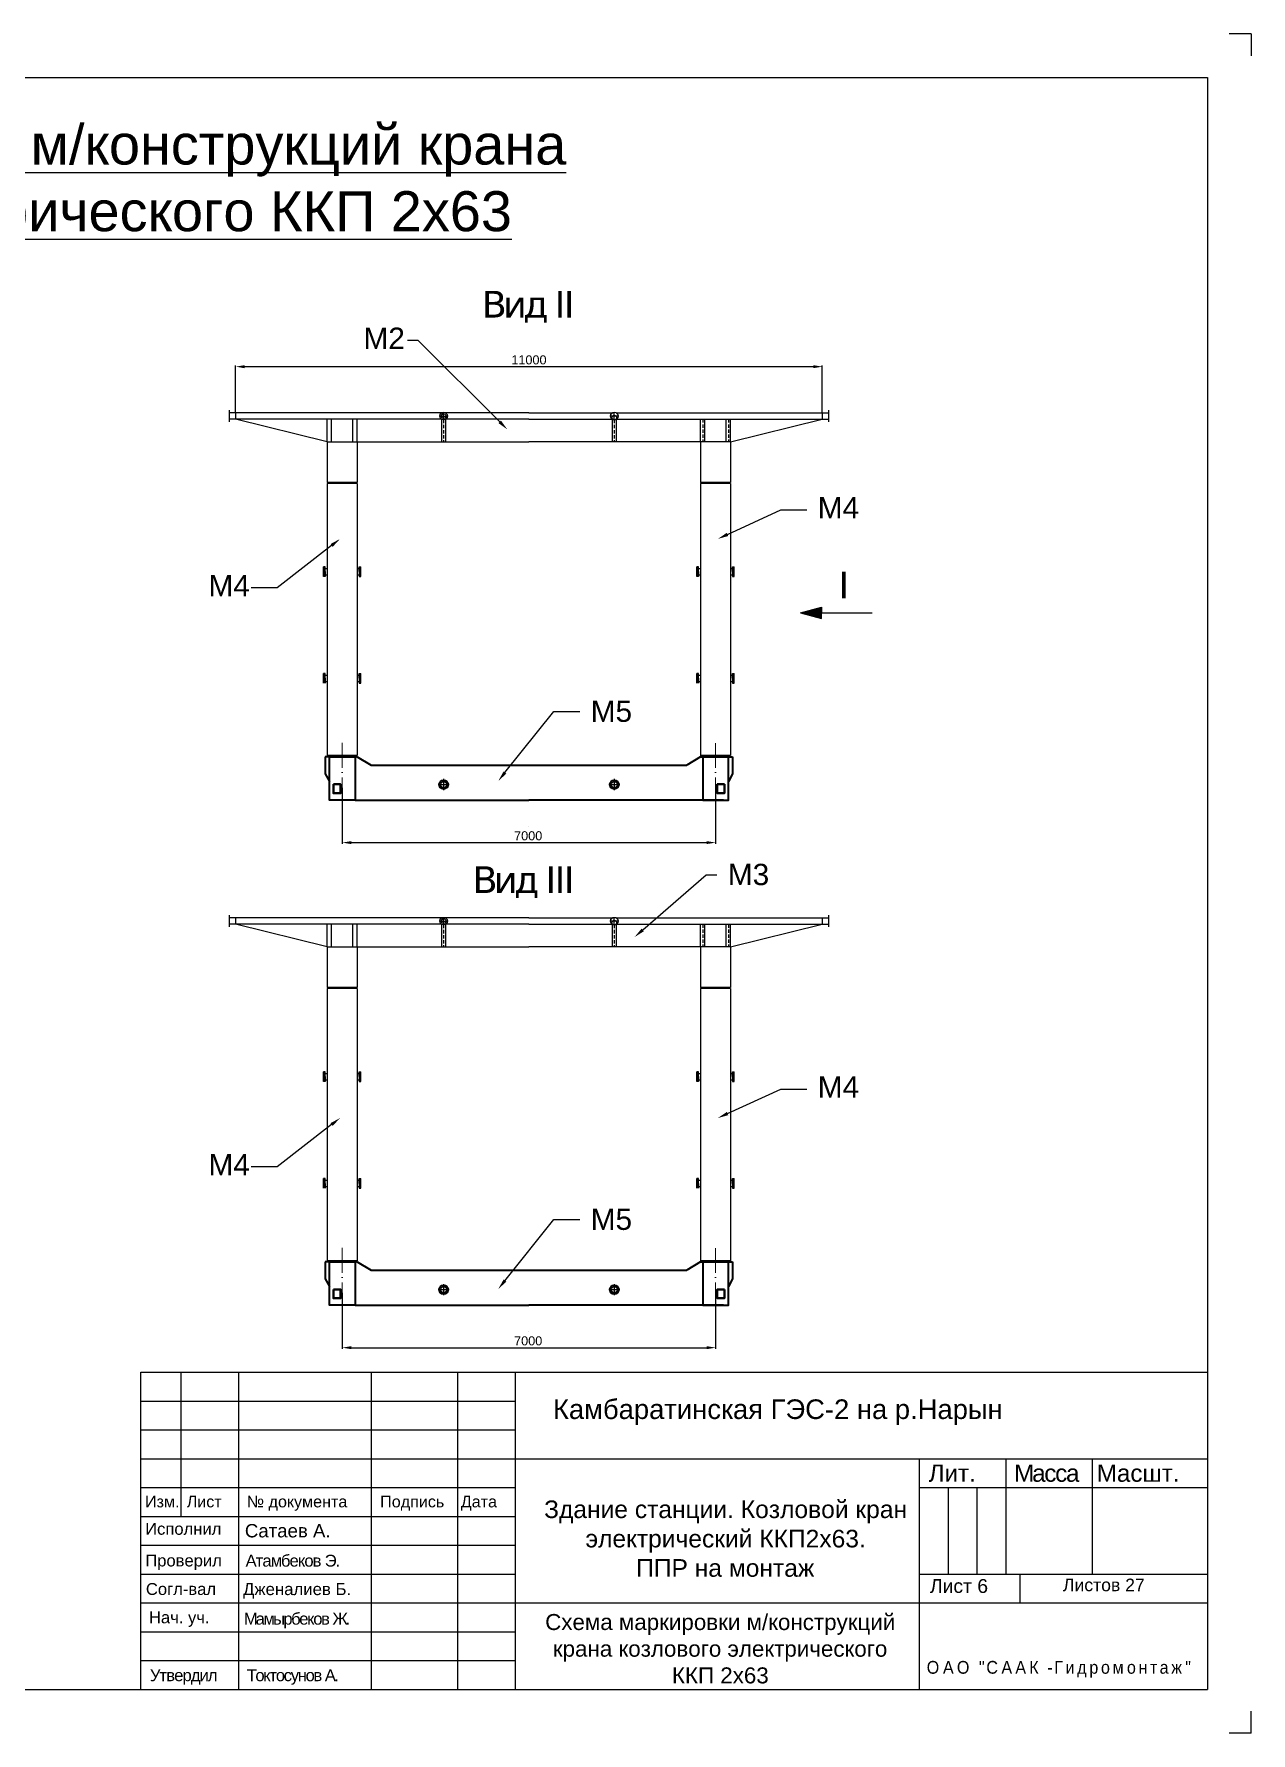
# Model space of a CAD drawing. Header units: millimetres. Extents: x 155577 to 993706, y -295114 to -113927.
# Drawn here: x 322611 to 345432, y -282929 to -251076 of the extents above; entities that cross this region are included whole.
import ezdxf
from ezdxf import colors
from ezdxf.entities.mleader import LeaderData, LeaderLine
from ezdxf.math import Vec2, Vec3

# ---------------------------------------------------------------- set-up
doc = ezdxf.new("R2010")
doc.units = ezdxf.units.MM
doc.linetypes.add('ACAD_ISO04W100', pattern=[30, 24, -3, 0, -3])
doc.linetypes.add('штриховая2', pattern=[9.525, 6.35, -3.175])
doc.layers.add('ось', color=160, linetype='Continuous', lineweight=15)
doc.layers.add('размер', color=84, linetype='Continuous', lineweight=18)
doc.styles.add('rom', font='times.ttf')
doc.styles.get("Standard").update_dxf_attribs({"font": 'arial.ttf'})
doc.dimstyles.new('ISO-25', dxfattribs={"dimtxt": 170, "dimasz": 170, "dimexe": 20, "dimexo": 10, "dimgap": 40, "dimtad": 1, "dimtxsty": 'Standard', "dimcen": 2.5, "dimadec": 0, "dimazin": 0, "dimtfac": 1, "dimtmove": 0, "dimatfit": 3, "dimfxl": 0, "dimarcsym": 0})

# ---------------------------------------------------------------- blocks, each defined once
blk = doc.blocks.new('А4 альбом')
at = {"color": 4}
for p, q in [((413335, -112676), (412964, -112676)), ((413335, -112676), (412964, -112676)), ((413335, -112676), (413335, -113047)), ((413335, -112676), (413335, -113047)), ((413335, -141634), (413335, -141262)), ((413335, -141634), (412964, -141634))]:
    blk.add_line(p, q, dxfattribs=at)
for p, q in [((369973, -113419), (412593, -113419)), ((412593, -113419), (412593, -140891)), ((369973, -140891), (412593, -140891))]:
    blk.add_line(p, q)
blk = doc.blocks.new('*D151')
at = {"layer": 'Defpoints', "color": 0, "transparency": 16777216}
for p in [(328392, -265200), (335392, -265200), (335392, -266236)]:
    blk.add_point(p, dxfattribs=at)
at = {"layer": 'размер', "color": 0, "lineweight": -2, "transparency": 16777216}
for p, q in [((328392, -265210), (328392, -266256)), ((335392, -265210), (335392, -266256)), ((328562, -266236), (335222, -266236))]:
    blk.add_line(p, q, dxfattribs=at)
at = {"layer": 'размер', "color": 0, "transparency": 16777216}
for points in [[(328562, -266208), (328562, -266264), (328392, -266236)], [(335222, -266208), (335222, -266264), (335392, -266236)]]:
    blk.add_solid(points, dxfattribs=at)
at = {"layer": 'размер', "color": 0, "transparency": 16777216, "insert": (331878, -266109), "char_height": 170, "attachment_point": 5}
blk.add_mtext('7000', dxfattribs=at)
blk = doc.blocks.new('М5')
at = {"lineweight": 40}
for p, q in [((611505, -271291), (610905, -271291)), ((610905, -271291), (610905, -271611)), ((611505, -271291), (611765, -271451)), ((617945, -271291), (617685, -271451)), ((617945, -271291), (618545, -271291)), ((618545, -271291), (618545, -271611)), ((610905, -271611), (610985, -271757)), ((611765, -271451), (617685, -271451)), ((618545, -271611), (618465, -271757)), ((611465, -272103), (614725, -272103)), ((617774, -272103), (614725, -272103))]:
    blk.add_line(p, q, dxfattribs=at)
for p, q in [((613024, -271813), (613227, -271813)), ((613125, -271709), (613125, -271917)), ((616224, -271813), (616427, -271813)), ((616325, -271709), (616325, -271917))]:
    blk.add_line(p, q)
for points in [[(610985, -271291), (611465, -271291), (611465, -272103), (610985, -272103)], [(618465, -271291), (617985, -271291), (617985, -272103), (618465, -272103)]]:
    blk.add_lwpolyline(points, close=True, dxfattribs=at)
at = {"lineweight": 50}
for points in [[(611058, -271809), (611195, -271809), (611195, -271976), (611058, -271976)], [(618392, -271809), (618255, -271809), (618255, -271976), (618392, -271976)]]:
    blk.add_lwpolyline(points, close=True, dxfattribs=at)
at = {"lineweight": 40}
for centre in [(613125, -271813), (616325, -271813)]:
    blk.add_circle(centre, 83.1, dxfattribs=at)
for centre in [(613125, -271813), (616325, -271813)]:
    blk.add_circle(centre, 57)
for centre, radius, start, end in [((613125, -271813), 83.1, 208.7635, 331.2365), ((613125, -271813), 57, 224.563, 315.437), ((616325, -271813), 83.1, 208.7635, 331.2365), ((616325, -271813), 57, 224.563, 315.437)]:
    blk.add_arc(centre, radius, start, end)
blk = doc.blocks.new('М2 вид фронт')
at = {"lineweight": 30}
for p, q in [((609105, -264825), (609105, -265045)), ((613087, -264875), (609105, -264875)), ((613087, -264995), (609105, -264995)), ((609225, -264875), (609225, -264995)), ((610945, -265415), (609225, -264995)), ((610945, -265415), (610945, -264995)), ((611025, -265415), (611025, -264995)), ((611425, -265415), (611425, -264995)), ((611505, -265415), (611505, -264995)), ((613087, -264995), (613087, -265415)), ((614725, -264875), (613163, -264875)), ((614725, -264995), (613163, -264995)), ((613163, -264995), (613163, -265415)), ((614725, -264875), (616287, -264875)), ((614725, -264995), (616287, -264995)), ((616287, -264995), (616287, -265415)), ((616363, -264875), (620345, -264875)), ((616363, -264995), (620345, -264995)), ((616363, -264995), (616363, -265415)), ((617945, -265415), (617945, -264995)), ((618025, -265415), (618025, -264995)), ((618425, -265415), (618425, -264995)), ((618505, -265415), (620225, -264995)), ((618505, -265415), (618505, -264995)), ((620225, -264875), (620225, -264995)), ((620345, -264825), (620345, -265045)), ((610945, -265415), (614725, -265415)), ((610945, -265415), (610945, -266180)), ((611505, -265415), (611505, -266180)), ((618505, -265415), (614725, -265415)), ((617945, -265415), (617945, -266180)), ((618505, -265415), (618505, -266180)), ((611505, -266180), (610945, -266180)), ((618505, -266180), (617945, -266180))]:
    blk.add_line(p, q, dxfattribs=at)
for p, q in [((613050, -264935), (613200, -264935)), ((613125, -264995), (613125, -264864)), ((616400, -264935), (616250, -264935)), ((616325, -264995), (616325, -264864))]:
    blk.add_line(p, q)
at = {"linetype": 'штриховая2', "ltscale": 10}
for p, q in [((613125, -265006), (613125, -265415)), ((616325, -265006), (616325, -265415)), ((617985, -264995), (617985, -265415)), ((618465, -264995), (618465, -265415))]:
    blk.add_line(p, q, dxfattribs=at)
at = {"lineweight": 30}
for centre in [(613125, -264935), (616325, -264935)]:
    blk.add_circle(centre, 70.9, dxfattribs=at)
blk.add_circle((613125, -264935), 43.5)
blk = doc.blocks.new('М4 вид фронт')
for points in [[(610875, -267749), (610905, -267749), (610905, -267841), (610905, -267933), (610875, -267933)], [(611575, -267933), (611545, -267933), (611545, -267841), (611545, -267749), (611575, -267749)], [(610875, -269749), (610905, -269749), (610905, -269841), (610905, -269933), (610875, -269933)], [(611575, -269933), (611545, -269933), (611545, -269841), (611545, -269749), (611575, -269749)]]:
    blk.add_hatch(color=256).paths.add_polyline_path(points)
at = {"lineweight": 30}
for p, q in [((610945, -266190), (610945, -271291)), ((611505, -266190), (610945, -266190)), ((611505, -266190), (611505, -271291)), ((610905, -267781), (610945, -267781)), ((611505, -267781), (611545, -267781)), ((610905, -267901), (610945, -267901)), ((611505, -267901), (611545, -267901)), ((610905, -269781), (610945, -269781)), ((611505, -269781), (611545, -269781)), ((610905, -269901), (610945, -269901)), ((611505, -269901), (611545, -269901)), ((611505, -271291), (610945, -271291))]:
    blk.add_line(p, q, dxfattribs=at)
for p, q in [((610905, -267749), (610875, -267749)), ((610875, -267933), (610875, -267749)), ((610905, -267841), (610905, -267749)), ((610905, -267841), (610905, -267933)), ((611545, -267841), (611545, -267749)), ((611545, -267749), (611575, -267749)), ((611545, -267841), (611545, -267933)), ((611575, -267933), (611575, -267749)), ((610905, -267933), (610875, -267933)), ((611545, -267933), (611575, -267933)), ((610905, -269749), (610875, -269749)), ((610875, -269933), (610875, -269749)), ((610905, -269841), (610905, -269749)), ((611545, -269841), (611545, -269749)), ((611545, -269749), (611575, -269749)), ((611575, -269933), (611575, -269749)), ((610905, -269841), (610905, -269933)), ((611545, -269841), (611545, -269933)), ((611545, -269933), (611575, -269933))]:
    blk.add_line(p, q)
blk = doc.blocks.new('*D173')
at = {"layer": 'Defpoints', "color": 0, "transparency": 16777216}
for p in [(337392, -257313), (326392, -258179), (337392, -258179)]:
    blk.add_point(p, dxfattribs=at)
at = {"layer": 'размер', "color": 0, "lineweight": -2, "transparency": 16777216}
for p, q in [((326392, -258169), (326392, -257293)), ((326562, -257313), (337222, -257313)), ((337392, -258169), (337392, -257293))]:
    blk.add_line(p, q, dxfattribs=at)
at = {"layer": 'размер', "color": 0, "transparency": 16777216}
for points in [[(326562, -257285), (326562, -257342), (326392, -257313)], [(337222, -257285), (337222, -257342), (337392, -257313)]]:
    blk.add_solid(points, dxfattribs=at)
at = {"layer": 'размер', "color": 0, "transparency": 16777216, "insert": (331892, -257187), "char_height": 170, "attachment_point": 5}
blk.add_mtext('11000', dxfattribs=at)
blk = doc.blocks.new('*D177')
at = {"layer": 'Defpoints', "color": 0, "transparency": 16777216}
for p in [(328392, -274669), (335392, -274669), (335392, -275705)]:
    blk.add_point(p, dxfattribs=at)
at = {"layer": 'размер', "color": 0, "lineweight": -2, "transparency": 16777216}
for p, q in [((328392, -274679), (328392, -275725)), ((335392, -274679), (335392, -275725)), ((328562, -275705), (335222, -275705))]:
    blk.add_line(p, q, dxfattribs=at)
at = {"layer": 'размер', "color": 0, "transparency": 16777216}
for points in [[(328562, -275676), (328562, -275733), (328392, -275705)], [(335222, -275676), (335222, -275733), (335392, -275705)]]:
    blk.add_solid(points, dxfattribs=at)
at = {"layer": 'размер', "color": 0, "transparency": 16777216, "insert": (331878, -275578), "char_height": 170, "attachment_point": 5}
blk.add_mtext('7000', dxfattribs=at)

msp = doc.modelspace()

# ---------------------------------------------------------------- hatches: boundary and pattern name
msp.add_hatch(color=256).paths.add_polyline_path([(336987.182, -261928.508), (337379.292, -261824.018), (337379.292, -261928.508), (337379.292, -262032.999)])

# ---------------------------------------------------------------- linework, layer by layer
for p, q in [((336987.182, -261928.508), (337379.292, -261824.018)), ((337379.292, -261824.018), (337379.292, -261928.508)), ((336987.182, -261928.508), (337379.292, -262032.999)), ((337379.292, -262032.999), (337379.292, -261928.508)), ((324615.034, -282112.511), (324615.034, -276166.571)), ((324615.034, -276166.571), (344615.014, -276166.571)), ((325371.79, -278869.271), (325371.79, -276166.571)), ((326452.87, -282112.511), (326452.87, -276166.571)), ((328939.354, -282112.511), (328939.354, -276166.571)), ((330560.974, -282112.511), (330560.974, -276166.571)), ((331642.054, -282112.511), (331642.054, -276166.571)), ((344615.014, -276166.571), (344615.014, -282112.511)), ((324615.034, -276707.111), (331642.054, -276707.111)), ((324615.034, -277247.651), (331642.054, -277247.651)), ((324615.034, -277788.191), (344615.014, -277788.191)), ((324615.034, -277788.191), (344615.014, -277788.191)), ((339209.614, -277788.191), (339209.614, -282112.511)), ((340831.234, -277788.191), (340831.234, -279950.351)), ((342452.854, -277788.191), (342452.854, -279950.351)), ((324615.034, -278328.731), (331642.054, -278328.731)), ((339209.614, -278328.731), (344615.014, -278328.731)), ((339750.154, -278328.731), (339750.154, -279950.351)), ((340290.694, -278328.731), (340290.694, -279950.351)), ((324615.034, -278869.271), (331642.054, -278869.271)), ((324615.034, -278869.271), (331642.054, -278869.271)), ((324615.034, -279409.811), (331642.054, -279409.811)), ((324615.034, -279409.811), (331642.054, -279409.811)), ((324615.034, -279950.351), (331642.054, -279950.351)), ((339209.614, -279950.351), (344615.014, -279950.351)), ((341097.717, -279950.351), (341097.717, -280490.891)), ((324615.034, -280490.891), (344615.014, -280490.891)), ((324615.034, -281031.431), (331642.054, -281031.431)), ((324615.034, -281031.431), (331642.054, -281031.431)), ((324615.034, -281571.971), (331642.054, -281571.971))]:
    msp.add_line(p, q)
at = {"lineweight": 30}
for p, q in [((337379.292, -261928.508), (338325.336, -261928.508)), ((328671.977, -264625.147), (328111.977, -264625.147)), ((331891.977, -265940.147), (331891.977, -265940.147)), ((331891.977, -265940.147), (331891.977, -265940.147)), ((328671.977, -274093.638), (328111.977, -274093.638)), ((331891.977, -275408.638), (331891.977, -275408.638)), ((331891.977, -275408.638), (331891.977, -275408.638))]:
    msp.add_line(p, q, dxfattribs=at)
at = {"lineweight": 40}
for p, q in [((335539.958, -265437.419), (334940.549, -265437.419)), ((335539.958, -274905.91), (334940.549, -274905.91))]:
    msp.add_line(p, q, dxfattribs=at)
for centre in [(333491.977, -258269.147), (333491.977, -267737.638)]:
    msp.add_circle(centre, 43.459)
at = {"layer": 'ось', "linetype": 'ACAD_ISO04W100', "ltscale": 30}
for p, q in [((328391.977, -265733.136), (328391.977, -264366.545)), ((335391.977, -265733.136), (335391.977, -264371.97)), ((328391.977, -275201.627), (328391.977, -273835.036)), ((335391.977, -275201.627), (335391.977, -273840.461))]:
    msp.add_line(p, q, dxfattribs=at)

# ---------------------------------------------------------------- block references
at = {"xscale": 1.100000000005821, "yscale": 1.100000000005821, "zscale": 1.1}
msp.add_blockref('А4 альбом', (-109236.984, -127132.238), dxfattribs=at)
at = {"color": 1}
for name, p in [('М2 вид фронт', (-282833.157, 6695.57)), ('М4 вид фронт', (-282833.157, 6685.57)), ('М4 вид фронт', (-275833.157, 6685.57)), ('М5', (-282833.157, 6665.57)), ('М2 вид фронт', (-282833.157, -2772.921)), ('М4 вид фронт', (-282833.157, -2782.921)), ('М4 вид фронт', (-275833.157, -2782.921)), ('М5', (-282833.157, -2802.921))]:
    msp.add_blockref(name, p, dxfattribs=at)

# ---------------------------------------------------------------- texts
for s, insert, char_height, width, attachment_point in [('\\pi177.16;{\\LСхема маркировки м/конструкций крана \\P\\pi1216;козлового электрического ККП 2х63}', (312927.706, -252773.099), 750, 19747.90655, 1), ('{\\fVerdana|b0|i0|c204|p34;\\H0.90909x;\\T0.85;Вид \\fVerdana|b0|i0|c0|p34;II}', (332717.15, -255891.867), 550, 2000.94782, 3), ('{\\fVerdana|b0|i0|c0|p34;\\H0.90909x;\\T0.85;I\\fVerdana|b0|i0|c204|p34;\\H1.1x; }', (337865.668, -261155.709), 550, 209.20372, 3), ('{\\fVerdana|b0|i0|c204|p34;\\H0.90909x;\\T0.85;Вид \\fVerdana|b0|i0|c0|p34;III}', (332717.15, -266680.003), 550, 2000.94782, 3), ('Камбаратинская ГЭС-2 на р.Нарын', (332343.035, -276674.704), 367.5672, 12733.9964, 1), ('{\\H1.5x;Лит.}', (339386.97, -277895.26), 216.216, 1007.23318, 1), ('{\\H1.5x;\\T0.9;Масса}', (340989.059, -277895.26), 216.216, 1007.23318, 1), ('{\\H1.5x;Масшт.}', (342540.068, -277895.26), 216.216, 1007.23318, 1), ('Изм.', (324693.381, -278482.399), 216.216, 2541.18786, 1), ('Лист', (325475.237, -278482.399), 216.216, 2541.18786, 1), ('{\\fArial|b0|i0|c204|p34;№ документа}', (326602.744, -278482.399), 216.216, 2541.18786, 1), ('Подпись ', (329103.158, -278482.399), 216.216, 1313.58627, 1), ('Дата', (330614.759, -278482.399), 216.216, 599.30808, 1), ('\\pi112.54;Здание станции. Козловой кран \\P\\pi889.14;электрический ККП2х63.\\P\\pi1838.2;ППР на монтаж', (332064.527, -278569.437), 330, 6982.87232, 1), ('Исполнил', (324695.915, -278989.192), 222.75, 1269.67192, 1), ('Сатаев А.', (326565.66, -279011.759), 250, 2184.45355, 1), ('Проверил', (324698.44, -279583.657), 222.75, 1269.67192, 1), ('{\\T0.9;Атамбеков Э}.', (326579.381, -279586.61), 222.75, 2343.21832, 1), ('Согл-вал', (324709.812, -280118.13), 222.75, 1269.67192, 1), ('Дженалиев Б.', (326531.639, -280118.487), 225, 2074.74154, 1), ('Лист 6', (339411.316, -280043.48), 259.4592, 1780.78844, 1), ('Листов 27', (341906.136, -280035.014), 235.872, 1618.89858, 1), ('Нач. уч.', (324766.968, -280649.617), 222.75, 1716.14349, 1), ('{\\T0.85;Мамырбеков Ж\\T0.75;.}', (326547.313, -280674.632), 222.75, 2563.54863, 1), ('\\pi271.97;Схема маркировки м/конструкций \\P\\pi415.83;крана козлового электрического \\P\\pi2649.1;ККП 2х63', (331924.661, -280698.46), 300, 7060.86222, 1), ('{\\T0.9;Утвердил}', (324785.76, -281735), 222.75, 1269.67192, 1), ('{\\T0.85;Токтосунов А.}', (326601.1, -281735), 222.75, 2626.17762, 1)]:
    msp.add_mtext(s, dxfattribs=dict(insert=insert, char_height=char_height, width=width, attachment_point=attachment_point))
at = {"linetype": 'Continuous', "insert": (341843.943, -281733.897), "char_height": 355.811919, "width": 5092.95781, "attachment_point": 5, "style": 'rom'}
msp.add_mtext('{\\fArial|b0|i0|c204|p34;\\H0.6733x;\\W0.9;\\T1.3;ОАО "СААК \\fArial|b0|i0|c0|p34;-\\fArial|b0|i0|c204|p34;Гидромонтаж\\fArial|b0|i0|c0|p34;"\\Fsimplex|c0;\\H1.485x;\\Q12;\\T1; }', dxfattribs=at)

# ---------------------------------------------------------------- dimensions: what is measured, and where the dimension line sits
at = {"layer": 'размер'}
dim = msp.add_linear_dim(base=(337391.977, -257313.441), p1=(326391.977, -258179.147), p2=(337391.977, -258179.147), dimstyle='ISO-25', dxfattribs=at)
dim.commit()
dim.dimension.update_dxf_attribs({"geometry": '*D173', "text_midpoint": (331891.977, -257186.644)})
for base, p1, p2, picture, middle in [((335391.977, -266236.126), (328391.977, -265200.147), (335391.977, -265200.147), '*D151', (331877.857, -266236.126)), ((335391.977, -275704.617), (328391.977, -274668.638), (335391.977, -274668.638), '*D177', (331877.857, -275704.617))]:
    dim = msp.add_linear_dim(base=base, p1=p1, p2=p2, dimstyle='ISO-25', dxfattribs=at)
    dim.commit()
    dim.dimension.update_dxf_attribs({"geometry": picture, "text_midpoint": middle, "dimtype": 160})

# ---------------------------------------------------------------- leaders
ml = msp.add_multileader_mtext('Standard')
ml.set_content(' М2', color=256)
ml.set_leader_properties()
ml.build(insert=Vec2(0, 0))
ml.multileader.update_dxf_attribs({"dogleg_length": 200, "arrow_head_size": 200})
ctx = ml.context
ctx.base_point, ctx.char_height, ctx.arrow_head_size, ctx.landing_gap_size, ctx.plane_origin = Vec3(328613.702, -256820.631), 400, 200, 50, Vec3(331486.194, -258299.147)
ctx.text_align_type = 2
notes = []
notes.append((ctx, [(1, (1, 1, 0), (329815.748, -256820.631), (-1, 0), 200, [(0, [(331486.194, -258489.532)], 0, [])])]))
ctx.mtext.insert, ctx.mtext.width, ctx.mtext.alignment, ctx.mtext.flow_direction = Vec3(329565.748, -256580.631), 1905.31576, 3, 5
ml = msp.add_multileader_mtext('Standard')
ml.set_content(' М4', color=256)
ml.set_leader_properties()
ml.build(insert=Vec2(0, 0))
ml.multileader.update_dxf_attribs({"dogleg_length": 200, "arrow_head_size": 200})
ctx = ml.context
ctx.base_point, ctx.char_height, ctx.arrow_head_size, ctx.landing_gap_size, ctx.plane_origin = Vec3(337101.399, -259999.64), 400, 200, 50, Vec3(335433.991, -260542.142)
notes.append((ctx, [(0, (1, 1, 0), (336613.029, -259999.64), (1, 0), 488.37, [(0, [(335433.991, -260542.142)], 0, [])])]))
ctx.mtext.insert, ctx.mtext.width, ctx.mtext.flow_direction = Vec3(337151.399, -259759.64), 1905.31576, 5
ml = msp.add_multileader_mtext('Standard')
ml.set_content(' М4', color=256)
ml.set_leader_properties()
ml.build(insert=Vec2(0, 0))
ml.multileader.update_dxf_attribs({"dogleg_length": 200, "arrow_head_size": 200})
ctx = ml.context
ctx.base_point, ctx.char_height, ctx.arrow_head_size, ctx.landing_gap_size, ctx.plane_origin = Vec3(325678.053, -261456.815), 400, 200, 50, Vec3(328349.964, -260542.142)
notes.append((ctx, [(0, (1, 1, 0), (327170.925, -261456.815), (-1, 0), 488.37, [(0, [(328349.964, -260542.142)], 0, [])])]))
ctx.mtext.insert, ctx.mtext.width, ctx.mtext.flow_direction = Vec3(325728.053, -261216.815), 1905.31576, 5
ml = msp.add_multileader_mtext('Standard')
ml.set_content(' М5', color=256)
ml.set_leader_properties()
ml.build(insert=Vec2(0, 0))
ml.multileader.update_dxf_attribs({"dogleg_length": 200, "arrow_head_size": 200})
ctx = ml.context
ctx.base_point, ctx.char_height, ctx.arrow_head_size, ctx.landing_gap_size, ctx.plane_origin = Vec3(332845.44, -263775.757), 400, 200, 50, Vec3(331485.148, -264465.559)
notes.append((ctx, [(0, (1, 1, 0), (332357.069, -263775.757), (1, 0), 488.37, [(0, [(331317.263, -265080.724)], 0, [])])]))
ctx.mtext.insert, ctx.mtext.width, ctx.mtext.flow_direction = Vec3(332895.44, -263572.346), 1905.31576, 5
ml = msp.add_multileader_mtext('Standard')
ml.set_content(' М3', color=256)
ml.set_leader_properties()
ml.build(insert=Vec2(0, 0))
ml.multileader.update_dxf_attribs({"dogleg_length": 200, "arrow_head_size": 200})
ctx = ml.context
ctx.base_point, ctx.char_height, ctx.arrow_head_size, ctx.landing_gap_size, ctx.plane_origin = Vec3(335416.332, -266837.071), 400, 200, 50, Vec3(333874.224, -268005.38)
notes.append((ctx, [(1, (1, 1, 0), (335216.332, -266837.071), (1, 0), 200, [(0, [(333874.224, -268005.38)], 0, [])])]))
ctx.mtext.insert, ctx.mtext.width, ctx.mtext.flow_direction = Vec3(335466.332, -266633.524), 1905.31576, 5
ml = msp.add_multileader_mtext('Standard')
ml.set_content(' М4', color=256)
ml.set_leader_properties()
ml.build(insert=Vec2(0, 0))
ml.multileader.update_dxf_attribs({"dogleg_length": 200, "arrow_head_size": 200})
ctx = ml.context
ctx.base_point, ctx.char_height, ctx.arrow_head_size, ctx.landing_gap_size, ctx.plane_origin = Vec3(337101.399, -270857.024), 400, 200, 50, Vec3(335433.991, -271399.526)
notes.append((ctx, [(0, (1, 1, 0), (336613.029, -270857.024), (1, 0), 488.37, [(0, [(335433.991, -271399.526)], 0, [])])]))
ctx.mtext.insert, ctx.mtext.width, ctx.mtext.flow_direction = Vec3(337151.399, -270617.024), 1905.31576, 5
ml = msp.add_multileader_mtext('Standard')
ml.set_content(' М4', color=256)
ml.set_leader_properties()
ml.build(insert=Vec2(0, 0))
ml.multileader.update_dxf_attribs({"dogleg_length": 200, "arrow_head_size": 200})
ctx = ml.context
ctx.base_point, ctx.char_height, ctx.arrow_head_size, ctx.landing_gap_size, ctx.plane_origin = Vec3(325678.053, -272314.199), 400, 200, 50, Vec3(328349.964, -271399.526)
notes.append((ctx, [(0, (1, 1, 0), (327170.925, -272314.199), (-1, 0), 488.37, [(0, [(328349.964, -271399.526)], 0, [])])]))
ctx.mtext.insert, ctx.mtext.width, ctx.mtext.flow_direction = Vec3(325728.053, -272074.199), 1905.31576, 5
ml = msp.add_multileader_mtext('Standard')
ml.set_content(' М5', color=256)
ml.set_leader_properties()
ml.build(insert=Vec2(0, 0))
ml.multileader.update_dxf_attribs({"dogleg_length": 200, "arrow_head_size": 200})
ctx = ml.context
ctx.base_point, ctx.char_height, ctx.arrow_head_size, ctx.landing_gap_size, ctx.plane_origin = Vec3(332845.44, -273300.145), 400, 200, 50, Vec3(331485.148, -273989.948)
notes.append((ctx, [(0, (1, 1, 0), (332357.069, -273300.145), (1, 0), 488.37, [(0, [(331317.263, -274605.112)], 0, [])])]))
ctx.mtext.insert, ctx.mtext.width, ctx.mtext.flow_direction = Vec3(332895.44, -273096.735), 1905.31576, 5
for ctx, leaders in notes:
    for number, flags, end, landing, length, lines in leaders:
        leader = LeaderData()
        leader.index, (leader.has_last_leader_line, leader.has_dogleg_vector, leader.attachment_direction) = number, flags
        leader.last_leader_point, leader.dogleg_vector, leader.dogleg_length = Vec3(end), Vec3(landing), length
        for number, points, colour, breaks in lines:
            line = LeaderLine()
            line.index, line.vertices, line.color, line.breaks = number, Vec3.list(points), colors.encode_raw_color(colour), breaks
            leader.lines.append(line)
        ctx.leaders.append(leader)

doc.saveas('drawing.dxf')
